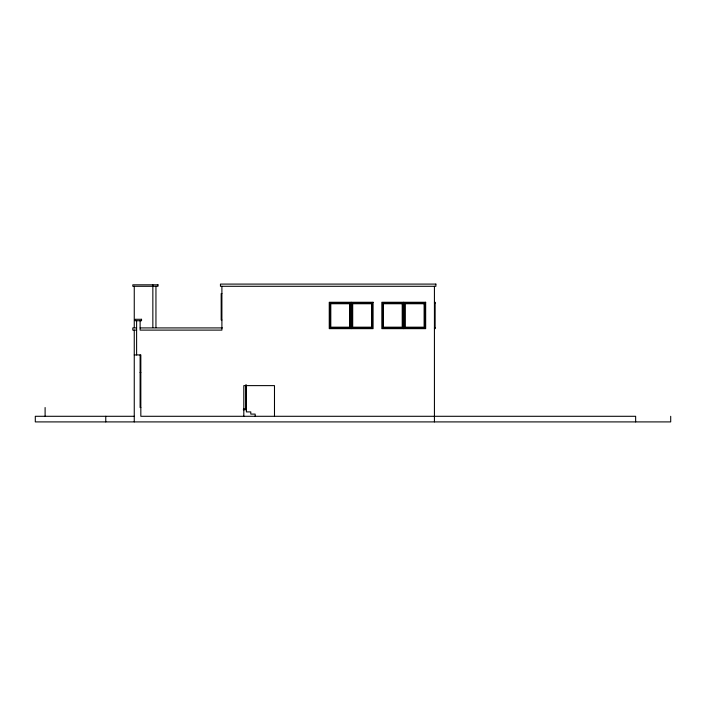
<?xml version="1.0" encoding="UTF-8"?>
<svg xmlns="http://www.w3.org/2000/svg" width="706" height="706" viewBox="0 0 706 706"><rect width="100%" height="100%" fill="white"/><g stroke="black" fill="none" stroke-linecap="round" stroke-linejoin="round"><path stroke-width="1.06" d="M221.896 293.59L221.181 293.59L221.181 319.968L221.896 319.968M434.428 302.274L435.134 302.274L435.134 328.652L434.428 328.652M434.428 303.006L435.134 303.006M136.611 327.919L132.807 327.919L132.807 330.108L136.611 330.108M140.115 327.919L222.364 327.919M434.428 327.919L435.134 327.919M134.255 354.941L140.829 354.941L140.829 416.293L635.647 416.293L635.647 421.906M140.115 372.468L140.829 372.468M140.829 407.53L140.115 407.53L140.115 354.941M243.526 408.995L245.688 408.995L245.688 384.885M243.305 409.718L246.403 409.718M134.255 416.293L35.3 416.293L35.3 421.906L670.7 421.906L670.7 416.293M434.428 286.292L434.428 421.906M403.753 302.274L403.753 328.652M351.164 302.274L351.164 328.652M274.484 416.293L274.484 385.617L243.808 385.617L243.808 416.293M255.166 416.293L255.166 414.095L250.789 414.095L250.789 411.907L246.403 411.907L246.403 384.92M221.896 286.292L221.896 330.108L140.115 330.108L140.115 320.727M155.947 286.292L155.947 327.566M152.849 284.827L152.849 327.566M136.611 320.727L136.611 354.941M134.255 286.292L134.255 327.566M134.255 330.108L134.255 421.906M105.768 416.293L105.768 421.906M45.105 407.53L45.105 416.293M435.876 284.094L220.448 284.094L220.448 286.292L435.876 286.292L435.876 284.094M157.994 284.827L132.807 284.827L132.807 286.292L157.994 286.292L157.994 284.827M373.077 302.274L329.252 302.274L329.252 328.652L373.077 328.652L373.077 302.274M425.665 302.274L381.84 302.274L381.84 328.652L425.665 328.652L425.665 302.274M350.397 303.006L330.029 303.006L330.029 327.919L350.397 327.919L350.397 303.006M372.309 303.006L351.932 303.006L351.932 327.919L372.309 327.919L372.309 303.006M402.985 303.006L382.608 303.006L382.608 327.919L402.985 327.919L402.985 303.006M424.888 303.006L404.52 303.006L404.52 327.919L424.888 327.919L424.888 303.006M349.629 303.739L330.796 303.739L330.796 327.187L349.629 327.187L349.629 303.739M371.541 303.739L352.7 303.739L352.7 327.187L371.541 327.187L371.541 303.739M402.217 303.739L383.376 303.739L383.376 327.187L402.217 327.187L402.217 303.739M424.121 303.739L405.288 303.739L405.288 327.187L424.121 327.187L424.121 303.739M141.553 319.288L135.181 319.288L135.181 320.727L141.553 320.727L141.553 319.288"/></g></svg>
